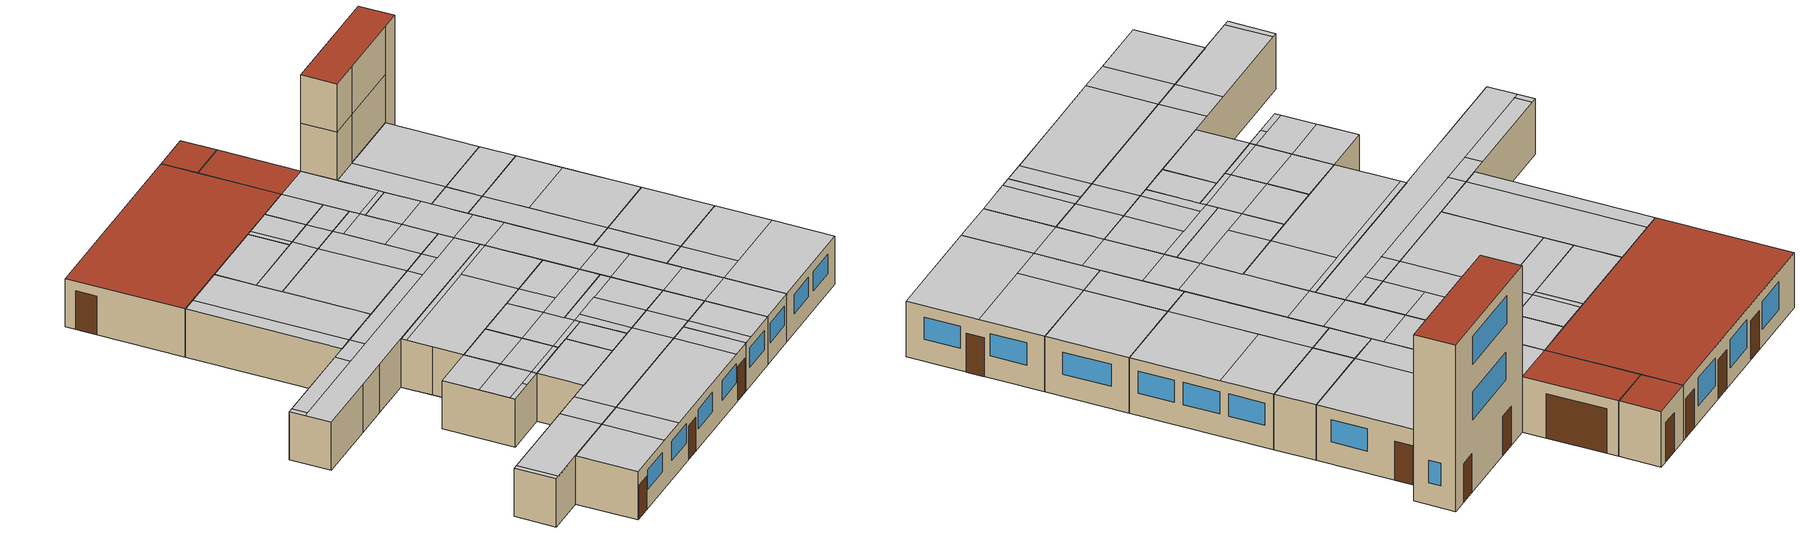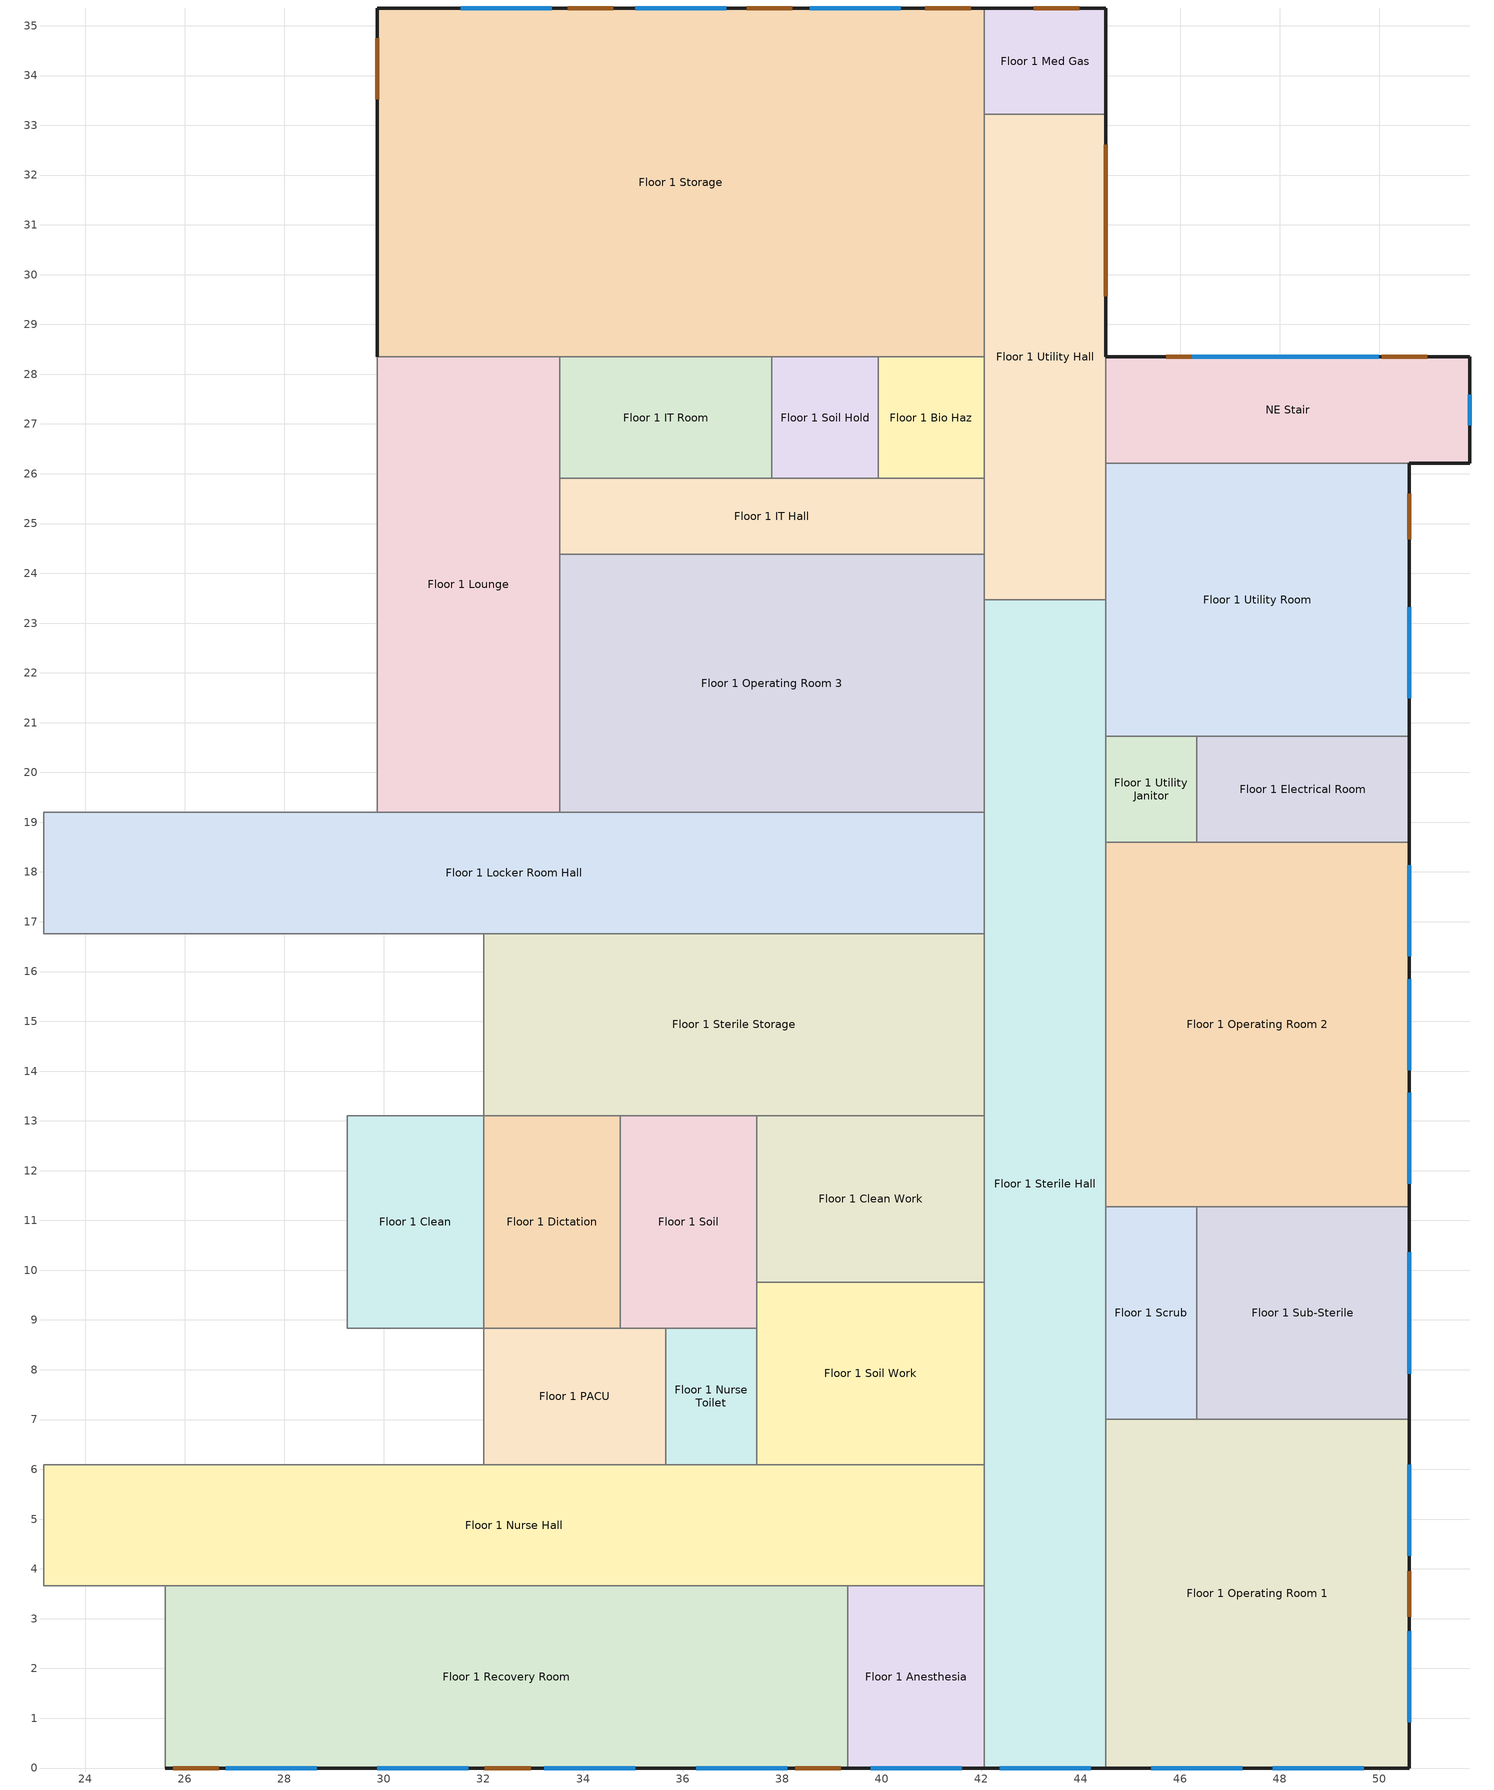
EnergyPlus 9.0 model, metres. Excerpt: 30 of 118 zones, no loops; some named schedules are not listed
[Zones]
Floor 1 Anesthesia
 floor ground (Floor1AnesthesiaSlab_Ffactor): 42.06,3.66 42.06,0 39.32,0 39.32,3.66 z0
 wall outside (nonres_ext_wall): 39.32,0 42.06,0 z0:3.05
 wall to Floor 1 Sterile Hall (int_wall): 42.06,0 42.06,3.66 z0:3.05
 wall to Floor 1 Nurse Hall (int_wall): 42.06,3.66 39.32,3.66 z0:3.05
 wall to Floor 1 Recovery Room (int_wall): 39.32,3.66 39.32,0 z0:3.05
 window (NonresWindow_U_0.51_SHGC_0.23): 39.78,0 41.61,0 z1.22:2.44
 ceiling to Floor 2 Exam Hall 3 (int_slab_ceiling): 39.32,0 39.93,0 39.93,3.66 39.32,3.66 z3.05
 ceiling to Floor 2 Exam 4 (int_slab_ceiling): 42.06,3.66 39.93,3.66 39.93,0 42.06,0 z3.05
Floor 1 Bio Haz
 floor adiabatic (Floor1BioHazSlab_Ffactor): 42.06,28.35 42.06,25.91 39.93,25.91 39.93,28.35 z0
 wall to Floor 1 Soil Hold (int_wall): 39.93,28.35 39.93,25.91 z0:3.05
 wall to Floor 1 Utility Hall (int_wall): 42.06,25.91 42.06,28.35 z0:3.05
 wall to Floor 1 Storage (int_wall): 42.06,28.35 39.93,28.35 z0:3.05
 wall to Floor 1 IT Hall (int_wall): 39.93,25.91 42.06,25.91 z0:3.05
 ceiling to Floor 2 Exam 6 (int_slab_ceiling): 42.06,25.91 42.06,28.35 39.93,28.35 39.93,25.91 z3.05
Floor 1 Clean
 floor adiabatic (Floor1CleanSlab_Ffactor): 32,8.84 29.26,8.84 29.26,13.11 32,13.11 z0
 wall to Floor 1 Nurse Station (int_wall): 29.26,8.84 32,8.84 z0:3.05
 wall to Floor 1 Humid (int_wall): 32,13.11 29.26,13.11 z0:3.05
 wall to Floor 1 Nourishment (int_wall): 29.26,13.11 29.26,8.84 z0:3.05
 wall to Floor 1 Dictation (int_wall): 32,8.84 32,13.11 z0:3.05
 ceiling to Floor 2 Exam Hall 2 (int_slab_ceiling): 29.26,8.84 30.78,8.84 30.78,9.14 29.26,9.14 z3.05
 ceiling to Floor 2 Exam 3 (int_slab_ceiling): 32,8.84 32,9.14 30.78,9.14 30.78,8.84 z3.05
 ceiling to Floor 2 X-Ray (int_slab_ceiling): 29.26,13.11 29.26,10.97 32,10.97 32,13.11 z3.05
 ceiling to Floor 2 Reception Hall (int_slab_ceiling): 32,9.14 32,10.97 29.26,10.97 29.26,9.14 z3.05
Floor 1 Clean Work
 floor adiabatic (Floor1CleanWorkSlab_Ffactor): 37.49,9.75 37.49,13.11 42.06,13.11 42.06,9.75 z0
 wall to Floor 1 Sterile Storage (int_wall): 42.06,13.11 37.49,13.11 z0:3.05
 wall to Floor 1 Soil (int_wall): 37.49,13.11 37.49,9.75 z0:3.05
 wall to Floor 1 Sterile Hall (int_wall): 42.06,9.75 42.06,13.11 z0:3.05
 wall to Floor 1 Soil Work (int_wall): 37.49,9.75 42.06,9.75 z0:3.05
 ceiling to Floor 2 Scheduling 1 (int_slab_ceiling): 42.06,13.11 39.01,13.11 39.01,10.97 42.06,10.97 z3.05
 ceiling to Floor 2 X-Ray (int_slab_ceiling): 37.49,13.11 37.49,10.97 39.01,10.97 39.01,13.11 z3.05
 ceiling to Floor 2 Reception Hall (int_slab_ceiling): 42.06,10.97 37.49,10.97 37.49,9.75 42.06,9.75 z3.05
Floor 1 Dictation
 floor adiabatic (Floor1DictationSlab_Ffactor): 34.75,13.11 34.75,8.84 32,8.84 32,13.11 z0
 wall to Floor 1 Sterile Storage (int_wall): 34.75,13.11 32,13.11 z0:3.05
 wall to Floor 1 Soil (int_wall): 34.75,8.84 34.75,13.11 z0:3.05
 wall to Floor 1 PACU (int_wall): 32,8.84 34.75,8.84 z0:3.05
 ceiling to Floor 2 Exam 3 (int_slab_ceiling): 34.75,8.84 34.75,9.14 32,9.14 32,8.84 z3.05
 ceiling to Floor 2 X-Ray (int_slab_ceiling): 32,13.11 32,10.97 34.75,10.97 34.75,13.11 z3.05
 ceiling to Floor 2 Reception Hall (int_slab_ceiling): 34.75,9.14 34.75,10.97 32,10.97 32,9.14 z3.05
Floor 1 Electrical Room
 floor ground (Floor1ElectricalRoomSlab_Ffactor): 50.6,20.73 50.6,18.59 46.33,18.59 46.33,20.73 z0
 wall outside (nonres_ext_wall): 50.6,18.59 50.6,20.73 z0:3.05
 wall to Floor 1 Utility Janitor (int_wall): 46.33,20.73 46.33,18.59 z0:3.05
 wall to Floor 1 Operating Room 2 (int_wall): 46.33,18.59 50.6,18.59 z0:3.05
 wall to Floor 1 Utility Room (int_wall): 50.6,20.73 46.33,20.73 z0:3.05
 ceiling to Floor 2 Exam 5 (int_slab_ceiling): 50.6,18.59 50.6,20.73 46.33,20.73 46.33,18.59 z3.05
Floor 1 IT Hall
 floor adiabatic (Floor1ITHallSlab_Ffactor): 33.53,24.38 33.53,25.91 42.06,25.91 42.06,24.38 z0
 wall to Floor 1 Operating Room 3 (int_wall): 33.53,24.38 42.06,24.38 z0:3.05
 wall to Floor 1 Utility Hall (int_wall): 42.06,24.38 42.06,25.91 z0:3.05
 wall to Floor 1 Lounge (int_wall): 33.53,25.91 33.53,24.38 z0:3.05
 wall to Floor 1 Soil Hold (int_wall): 39.93,25.91 37.8,25.91 z0:3.05
 wall to Floor 1 IT Room (int_wall): 37.8,25.91 33.53,25.91 z0:3.05
 ceiling to Floor 2 Exam 6 (int_slab_ceiling): 42.06,25.91 39.93,25.91 39.93,24.38 42.06,24.38 z3.05
 ceiling to Floor 2 Exam Hall 4 (int_slab_ceiling): 39.93,25.91 38.1,25.91 38.1,24.38 39.93,24.38 z3.05
 ceiling to Floor 2 Exam 7 (int_slab_ceiling): 33.53,24.38 38.1,24.38 38.1,25.91 33.53,25.91 z3.05
Floor 1 IT Room
 floor adiabatic (Floor1ITRoomSlab_Ffactor): 37.8,25.91 33.53,25.91 33.53,28.35 37.8,28.35 z0
 wall to Floor 1 Lounge (int_wall): 33.53,28.35 33.53,25.91 z0:3.05
 wall to Floor 1 Soil Hold (int_wall): 37.8,25.91 37.8,28.35 z0:3.05
 wall to Floor 1 Storage (int_wall): 37.8,28.35 33.53,28.35 z0:3.05
 ceiling to Floor 2 Exam 7 (int_slab_ceiling): 33.53,25.91 37.8,25.91 37.8,28.35 33.53,28.35 z3.05
Floor 1 Locker Room Hall
 floor adiabatic (Floor1LockerRoomHallSlab_Ffactor): 23.16,16.76 23.16,19.2 42.06,19.2 42.06,16.76 z0
 wall to Floor 1 Sterile Hall (int_wall): 42.06,16.76 42.06,19.2 z0:3.05
 wall to Floor 1 Pre-Op Hall (int_wall): 23.16,19.2 23.16,16.76 z0:3.05
 wall to Floor 1 Operating Room 3 (int_wall): 42.06,19.2 33.53,19.2 z0:3.05
 wall to Floor 1 Pre-Op Room 2 (int_wall): 23.16,16.76 27.13,16.76 z0:3.05
 wall to Floor 1 Nourishment (int_wall): 27.13,16.76 29.26,16.76 z0:3.05
 wall to Floor 1 Nurse Janitor (int_wall): 29.26,16.76 32,16.76 z0:3.05
 wall to Floor 1 Sterile Storage (int_wall): 32,16.76 42.06,16.76 z0:3.05
 wall to Floor 1 Locker Room (int_wall): 29.87,19.2 23.16,19.2 z0:3.05
 wall to Floor 1 Lounge (int_wall): 33.53,19.2 29.87,19.2 z0:3.05
 ceiling to Floor 2 Nurse Station 1 (int_slab_ceiling): 42.06,19.2 39.93,19.2 39.93,18.29 42.06,18.29 z3.05
 ceiling to Floor 2 Work Hall (int_slab_ceiling): 42.06,18.29 23.16,18.29 23.16,16.76 42.06,16.76 z3.05
 ceiling to Floor 2 Exam Hall 4 (int_slab_ceiling): 39.93,19.2 38.1,19.2 38.1,18.29 39.93,18.29 z3.05
 ceiling to Floor 2 Exam 7 (int_slab_ceiling): 30.78,19.2 30.78,18.29 38.1,18.29 38.1,19.2 z3.05
 ceiling to Floor 2 Exam Hall 5 (int_slab_ceiling): 28.96,19.2 28.96,18.29 30.78,18.29 30.78,19.2 z3.05
 ceiling to Floor 2 Nurse Station 2 (int_slab_ceiling): 28.96,19.2 23.47,19.2 23.47,18.29 28.96,18.29 z3.05
 ceiling to Floor 2 Exam Hall 6 (int_slab_ceiling): 23.16,18.29 23.47,18.29 23.47,19.2 23.16,19.2 z3.05
Floor 1 Lounge
 floor adiabatic (Floor1LoungeSlab_Ffactor): 29.87,19.2 29.87,28.35 33.53,28.35 33.53,19.2 z0
 wall to Floor 1 Locker Room (int_wall): 29.87,28.35 29.87,19.2 z0:3.05
 wall to Floor 1 Storage (int_wall): 33.53,28.35 29.87,28.35 z0:3.05
 wall to Floor 1 Operating Room 3 (int_wall): 33.53,19.2 33.53,24.38 z0:3.05
 ceiling to Floor 2 Exam 7 (int_slab_ceiling): 33.53,28.35 30.78,28.35 30.78,19.2 33.53,19.2 z3.05
 ceiling to Floor 2 Exam Hall 5 (int_slab_ceiling): 29.87,19.2 30.78,19.2 30.78,28.35 29.87,28.35 z3.05
Floor 1 Med Gas
 floor ground (Floor1MedGasSlab_Ffactor): 42.06,33.22 42.06,35.36 44.5,35.36 44.5,33.22 z0
 wall outside (nonres_ext_wall): 44.5,33.22 44.5,35.36 42.06,35.36 z0:3.05
 wall to Floor 1 Utility Hall (int_wall): 42.06,33.22 44.5,33.22 z0:3.05
 wall to Floor 1 Storage (int_wall): 42.06,35.36 42.06,33.22 z0:3.05
 door (Swinging Door_con): 43.97,35.36 43.06,35.36 z0:2.13
 roof outside (nonres_roof): 42.06,35.36 42.06,33.22 44.5,33.22 44.5,35.36 z3.05
Floor 1 Nurse Hall
 floor adiabatic (Floor1NurseHallSlab_Ffactor): 23.16,6.1 42.06,6.1 42.06,3.66 23.16,3.66 z0
 wall to Floor 1 Step Down (int_wall): 23.16,3.66 25.6,3.66 z0:3.05
 wall to Floor 1 Soil Work (int_wall): 42.06,6.1 37.49,6.1 z0:3.05
 wall to Floor 1 Pre-Op Hall (int_wall): 23.16,6.1 23.16,3.66 z0:3.05
 wall to Floor 1 Sterile Hall (int_wall): 42.06,3.66 42.06,6.1 z0:3.05
 wall to Floor 1 Nurse Toilet (int_wall): 37.49,6.1 35.66,6.1 z0:3.05
 wall to Floor 1 PACU (int_wall): 35.66,6.1 32,6.1 z0:3.05
 wall to Floor 1 Nurse Station (int_wall): 32,6.1 23.16,6.1 z0:3.05
 wall to Floor 1 Recovery Room (int_wall): 25.6,3.66 39.32,3.66 z0:3.05
 ceiling to Floor 2 Exam Hall 1 (int_slab_ceiling): 23.16,3.66 23.47,3.66 23.47,6.1 23.16,6.1 z3.05
 ceiling to Floor 2 Exam 2 (int_slab_ceiling): 28.96,3.66 28.96,6.1 23.47,6.1 23.47,3.66 z3.05
 ceiling to Floor 2 Exam 3 (int_slab_ceiling): 30.78,3.66 38.1,3.66 38.1,6.1 30.78,6.1 z3.05
 ceiling to Floor 2 Exam Hall 2 (int_slab_ceiling): 28.96,3.66 30.78,3.66 30.78,6.1 28.96,6.1 z3.05
 ceiling to Floor 2 Exam Hall 3 (int_slab_ceiling): 39.93,3.66 39.93,6.1 38.1,6.1 38.1,3.66 z3.05
 ceiling to Floor 2 Storage 1 (int_slab_ceiling): 42.06,6.1 39.93,6.1 39.93,3.66 42.06,3.66 z3.05
Floor 1 Nurse Toilet
 floor adiabatic (Floor1NurseToiletSlab_Ffactor): 35.66,6.1 35.66,8.84 37.49,8.84 37.49,6.1 z0
 wall to Floor 1 PACU (int_wall): 35.66,8.84 35.66,6.1 z0:3.05
 wall to Floor 1 Soil (int_wall): 37.49,8.84 35.66,8.84 z0:3.05
 wall to Floor 1 Soil Work (int_wall): 37.49,6.1 37.49,8.84 z0:3.05
 ceiling to Floor 2 Exam 3 (int_slab_ceiling): 35.66,8.84 35.66,6.1 37.49,6.1 37.49,8.84 z3.05
Floor 1 Operating Room 1
 floor ground (Floor1OperatingRoom1Slab_Ffactor): 50.6,7.01 50.6,0 44.5,0 44.5,7.01 z0
 wall outside (nonres_ext_wall): 44.5,0 50.6,0 50.6,7.01 z0:3.05
 wall to Floor 1 Sterile Hall (int_wall): 44.5,7.01 44.5,0 z0:3.05
 wall to Floor 1 Sub-Sterile (int_wall): 50.6,7.01 46.33,7.01 z0:3.05
 wall to Floor 1 Scrub (int_wall): 46.33,7.01 44.5,7.01 z0:3.05
 window (NonresWindow_U_0.51_SHGC_0.23): 45.42,0 47.24,0 / 47.85,0 49.68,0 / 50.6,0.91 50.6,2.74 / 50.6,4.27 50.6,6.1 z1.22:2.44
 door (Swinging Door_con): 50.6,3.03 50.6,3.95 z0:2.13
 ceiling to Floor 2 Conference (int_slab_ceiling): 50.6,0 50.6,3.66 44.5,3.66 44.5,0 z3.05
 ceiling to Floor 2 Office (int_slab_ceiling): 50.6,7.01 46.33,7.01 46.33,3.66 50.6,3.66 z3.05
 ceiling to Floor 2 Office Hall (int_slab_ceiling): 44.5,3.66 46.33,3.66 46.33,7.01 44.5,7.01 z3.05
Floor 1 Operating Room 2
 floor ground (Floor1OperatingRoom2Slab_Ffactor): 50.6,18.59 50.6,11.28 44.5,11.28 44.5,18.59 z0
 wall outside (nonres_ext_wall): 50.6,11.28 50.6,18.59 z0:3.05
 wall to Floor 1 Utility Janitor (int_wall): 46.33,18.59 44.5,18.59 z0:3.05
 wall to Floor 1 Scrub (int_wall): 44.5,11.28 46.33,11.28 z0:3.05
 wall to Floor 1 Sterile Hall (int_wall): 44.5,18.59 44.5,11.28 z0:3.05
 wall to Floor 1 Sub-Sterile (int_wall): 46.33,11.28 50.6,11.28 z0:3.05
 window (NonresWindow_U_0.51_SHGC_0.23): 50.6,11.73 50.6,13.56 / 50.6,16.31 50.6,18.14 / 50.6,14.02 50.6,15.85 z1.22:2.44
 ceiling to Floor 2 Office Hall (int_slab_ceiling): 44.5,18.59 44.5,11.28 46.33,11.28 46.33,18.59 z3.05
 ceiling to Floor 2 Office (int_slab_ceiling): 46.33,15.85 46.33,11.28 50.6,11.28 50.6,15.85 z3.05
 ceiling to Floor 2 Utility (int_slab_ceiling): 46.33,18.59 46.33,15.85 50.6,15.85 50.6,18.59 z3.05
Floor 1 Operating Room 3
 floor adiabatic (Floor1OperatingRoom3Slab_Ffactor): 42.06,24.38 42.06,19.2 33.53,19.2 33.53,24.38 z0
 wall to Floor 1 Utility Hall (int_wall): 42.06,23.47 42.06,24.38 z0:3.05
 wall to Floor 1 Sterile Hall (int_wall): 42.06,19.2 42.06,23.47 z0:3.05
 ceiling to Floor 2 Exam 6 (int_slab_ceiling): 39.93,24.38 39.93,23.77 42.06,23.77 42.06,24.38 z3.05
 ceiling to Floor 2 Exam Hall 4 (int_slab_ceiling): 39.93,24.38 38.1,24.38 38.1,19.2 39.93,19.2 z3.05
 ceiling to Floor 2 Storage 2 (int_slab_ceiling): 39.93,23.77 39.93,21.34 42.06,21.34 42.06,23.77 z3.05
 ceiling to Floor 2 Nurse Station 1 (int_slab_ceiling): 42.06,19.2 42.06,21.34 39.93,21.34 39.93,19.2 z3.05
 ceiling to Floor 2 Exam 7 (int_slab_ceiling): 33.53,19.2 38.1,19.2 38.1,24.38 33.53,24.38 z3.05
Floor 1 PACU
 floor adiabatic (Floor1PACUSlab_Ffactor): 32,6.1 32,8.84 35.66,8.84 35.66,6.1 z0
 wall to Floor 1 Soil (int_wall): 35.66,8.84 34.75,8.84 z0:3.05
 wall to Floor 1 Nurse Station (int_wall): 32,8.84 32,6.1 z0:3.05
 ceiling to Floor 2 Exam 3 (int_slab_ceiling): 32,8.84 32,6.1 35.66,6.1 35.66,8.84 z3.05
Floor 1 Recovery Room
 floor ground (Floor1RecoveryRoomSlab_Ffactor): 39.32,0 25.6,0 25.6,3.66 39.32,3.66 z0
 wall outside (nonres_ext_wall): 25.6,0 39.32,0 z0:3.05
 wall to Floor 1 Step Down (int_wall): 25.6,3.66 25.6,0 z0:3.05
 window (NonresWindow_U_0.51_SHGC_0.23): 29.87,0 31.7,0 / 33.22,0 35.05,0 / 36.27,0 38.1,0 / 26.82,0 28.65,0 z1.22:2.44
 door (Swinging Door_con): 32.03,0 32.95,0 / 25.77,0 26.68,0 / 38.27,0 39.18,0 z0:2.13
 ceiling to Floor 2 Exam 2 (int_slab_ceiling): 25.6,0 28.96,0 28.96,3.66 25.6,3.66 z3.05
 ceiling to Floor 2 Exam 3 (int_slab_ceiling): 30.78,0 38.1,0 38.1,3.66 30.78,3.66 z3.05
 ceiling to Floor 2 Exam Hall 2 (int_slab_ceiling): 28.96,0 30.78,0 30.78,3.66 28.96,3.66 z3.05
 ceiling to Floor 2 Exam Hall 3 (int_slab_ceiling): 39.32,3.66 38.1,3.66 38.1,0 39.32,0 z3.05
Floor 1 Scrub
 floor adiabatic (Floor1ScrubSlab_Ffactor): 46.33,7.01 44.5,7.01 44.5,11.28 46.33,11.28 z0
 wall to Floor 1 Sub-Sterile (int_wall): 46.33,7.01 46.33,11.28 z0:3.05
 wall to Floor 1 Sterile Hall (int_wall): 44.5,11.28 44.5,7.01 z0:3.05
 ceiling to Floor 2 Office Hall (int_slab_ceiling): 44.5,7.01 46.33,7.01 46.33,11.28 44.5,11.28 z3.05
Floor 1 Soil
 floor adiabatic (Floor1SoilSlab_Ffactor): 37.49,8.84 34.75,8.84 34.75,13.11 37.49,13.11 z0
 wall to Floor 1 Soil Work (int_wall): 37.49,8.84 37.49,9.75 z0:3.05
 wall to Floor 1 Sterile Storage (int_wall): 37.49,13.11 34.75,13.11 z0:3.05
 ceiling to Floor 2 Exam 3 (int_slab_ceiling): 37.49,8.84 37.49,9.14 34.75,9.14 34.75,8.84 z3.05
 ceiling to Floor 2 X-Ray (int_slab_ceiling): 34.75,13.11 34.75,10.97 37.49,10.97 37.49,13.11 z3.05
 ceiling to Floor 2 Reception Hall (int_slab_ceiling): 37.49,9.14 37.49,10.97 34.75,10.97 34.75,9.14 z3.05
Floor 1 Soil Hold
 floor adiabatic (Floor1SoilHoldSlab_Ffactor): 39.93,28.35 39.93,25.91 37.8,25.91 37.8,28.35 z0
 wall to Floor 1 Storage (int_wall): 39.93,28.35 37.8,28.35 z0:3.05
 ceiling to Floor 2 Exam Hall 4 (int_slab_ceiling): 39.93,28.35 38.1,28.35 38.1,25.91 39.93,25.91 z3.05
 ceiling to Floor 2 Exam 7 (int_slab_ceiling): 37.8,25.91 38.1,25.91 38.1,28.35 37.8,28.35 z3.05
Floor 1 Soil Work
 floor adiabatic (Floor1SoilWorkSlab_Ffactor): 42.06,9.75 42.06,6.1 37.49,6.1 37.49,9.75 z0
 wall to Floor 1 Sterile Hall (int_wall): 42.06,6.1 42.06,9.75 z0:3.05
 ceiling to Floor 2 Exam 3 (int_slab_ceiling): 37.49,6.1 38.1,6.1 38.1,9.14 37.49,9.14 z3.05
 ceiling to Floor 2 Exam Hall 3 (int_slab_ceiling): 38.1,6.1 39.93,6.1 39.93,9.14 38.1,9.14 z3.05
 ceiling to Floor 2 Reception Hall (int_slab_ceiling): 42.06,9.14 42.06,9.75 37.49,9.75 37.49,9.14 z3.05
 ceiling to Floor 2 Dictation (int_slab_ceiling): 42.06,6.1 42.06,9.14 39.93,9.14 39.93,6.1 z3.05
Floor 1 Sterile Hall
 floor ground (Floor1SterileHallSlab_Ffactor): 42.06,23.47 44.5,23.47 44.5,0 42.06,0 z0
 wall outside (nonres_ext_wall): 42.06,0 44.5,0 z0:3.05
 wall to Floor 1 Utility Hall (int_wall): 44.5,23.47 42.06,23.47 z0:3.05
 wall to Floor 1 Sterile Storage (int_wall): 42.06,16.76 42.06,13.11 z0:3.05
 wall to Floor 1 Utility Janitor (int_wall): 44.5,18.59 44.5,20.73 z0:3.05
 wall to Floor 1 Utility Room (int_wall): 44.5,20.73 44.5,23.47 z0:3.05
 window (NonresWindow_U_0.51_SHGC_0.23): 42.37,0 44.2,0 z1.22:2.44
 ceiling to Floor 2 Conference (int_slab_ceiling): 44.5,0 44.5,3.66 42.06,3.66 42.06,0 z3.05
 ceiling to Floor 2 Storage 2 (int_slab_ceiling): 42.06,23.47 42.06,21.34 44.5,21.34 44.5,23.47 z3.05
 ceiling to Floor 2 Lounge (int_slab_ceiling): 42.06,6.1 44.5,6.1 44.5,9.14 42.06,9.14 z3.05
 ceiling to Floor 2 Conference Toilet (int_slab_ceiling): 44.5,3.66 44.5,6.1 42.06,6.1 42.06,3.66 z3.05
 ceiling to Floor 2 Scheduling 1 (int_slab_ceiling): 42.06,10.97 44.5,10.97 44.5,16.46 42.06,16.46 z3.05
 ceiling to Floor 2 Work Hall (int_slab_ceiling): 42.06,16.46 44.5,16.46 44.5,18.29 42.06,18.29 z3.05
 ceiling to Floor 2 Reception Hall (int_slab_ceiling): 44.5,9.14 44.5,10.97 42.06,10.97 42.06,9.14 z3.05
 ceiling to Floor 2 Nurse Station 1 (int_slab_ceiling): 44.5,21.34 42.06,21.34 42.06,18.29 44.5,18.29 z3.05
Floor 1 Sterile Storage
 floor adiabatic (Floor1NurseStorageSlab_Ffactor): 42.06,16.76 42.06,13.11 32,13.11 32,16.76 z0
 wall to Floor 1 Nurse Janitor (int_wall): 32,16.76 32,14.94 z0:3.05
 wall to Floor 1 Humid (int_wall): 32,14.94 32,13.11 z0:3.05
 ceiling to Floor 2 Scheduling 1 (int_slab_ceiling): 42.06,13.11 42.06,16.46 39.01,16.46 39.01,13.11 z3.05
 ceiling to Floor 2 Work Hall (int_slab_ceiling): 32,16.76 32,16.46 42.06,16.46 42.06,16.76 z3.05
 ceiling to Floor 2 X-Ray (int_slab_ceiling): 39.01,13.11 39.01,16.46 32,16.46 32,13.11 z3.05
Floor 1 Storage
 floor ground (Floor1StorageSlab_Ffactor): 29.87,35.36 42.06,35.36 42.06,28.35 29.87,28.35 z0
 wall outside (nonres_ext_wall): 42.06,35.36 29.87,35.36 29.87,28.35 z0:3.05
 wall to Floor 1 Utility Hall (int_wall): 42.06,28.35 42.06,33.22 z0:3.05
 window (NonresWindow_U_0.51_SHGC_0.23): 40.39,35.36 38.56,35.36 / 36.88,35.36 35.05,35.36 / 33.38,35.36 31.55,35.36 z0.91:2.44
 door (Swinging Door_con): 29.87,34.75 29.87,33.53 z0:2.44; 41.78,35.36 40.87,35.36 / 38.2,35.36 37.29,35.36 / 34.61,35.36 33.69,35.36 z0:2.13
 roof outside (nonres_roof): 42.06,35.36 29.87,35.36 29.87,28.35 42.06,28.35 z3.05
Floor 1 Sub-Sterile
 floor ground (Floor1Sub-SterileSlab_Ffactor): 46.33,7.01 46.33,11.28 50.6,11.28 50.6,7.01 z0
 wall outside (nonres_ext_wall): 50.6,7.01 50.6,11.28 z0:3.05
 window (NonresWindow_U_0.51_SHGC_0.23): 50.6,7.92 50.6,10.36 z1.22:2.44
 ceiling to Floor 2 Office (int_slab_ceiling): 46.33,11.28 46.33,7.01 50.6,7.01 50.6,11.28 z3.05
Floor 1 Utility Hall
 floor ground (Floor1UtilityHallSlab_Ffactor): 44.5,23.47 42.06,23.47 42.06,33.22 44.5,33.22 z0
 wall outside (nonres_ext_wall): 44.5,28.35 44.5,33.22 z0:3.05
 wall to Floor 1 Utility Room (int_wall): 44.5,23.47 44.5,26.21 z0:3.05
 wall to NE Stair (int_wall): 44.5,26.21 44.5,28.35 z0:3.05
 door (Overhead Door_con): 44.5,29.57 44.5,32.61 z0:2.44
 ceiling to Floor 2 Storage 2 (int_slab_ceiling): 44.5,23.47 44.5,23.77 42.06,23.77 42.06,23.47 z3.05
 ceiling to Floor 2 Exam 6 (int_slab_ceiling): 44.5,28.35 42.06,28.35 42.06,23.77 44.5,23.77 z3.05
 roof outside (nonres_roof): 42.06,33.22 42.06,28.35 44.5,28.35 44.5,33.22 z3.05
Floor 1 Utility Janitor
 floor adiabatic (Floor1UtilityJanitorSlab_Ffactor): 46.33,18.59 44.5,18.59 44.5,20.73 46.33,20.73 z0
 wall to Floor 1 Utility Room (int_wall): 46.33,20.73 44.5,20.73 z0:3.05
 ceiling to Floor 2 Office Hall (int_slab_ceiling): 44.5,18.59 46.33,18.59 46.33,20.73 44.5,20.73 z3.05
Floor 1 Utility Room
 floor ground (Floor1UtilityRoomSlab_Ffactor): 44.5,20.73 44.5,26.21 50.6,26.21 50.6,20.73 z0
 wall outside (nonres_ext_wall): 50.6,20.73 50.6,26.21 z0:3.05
 wall to NE Stair (int_wall): 50.6,26.21 44.5,26.21 z0:3.05
 window (NonresWindow_U_0.51_SHGC_0.23): 50.6,21.49 50.6,23.32 z1.22:2.44
 door (Swinging Door_con): 50.6,24.69 50.6,25.6 z0:2.13
 ceiling to Floor 2 Office Hall (int_slab_ceiling): 46.33,26.21 44.5,26.21 44.5,20.73 46.33,20.73 z3.05
 ceiling to Floor 2 Exam 5 (int_slab_ceiling): 46.33,26.21 46.33,20.73 50.6,20.73 50.6,26.21 z3.05
NE Stair
 floor ground (NEStairSlab_Ffactor): 51.82,28.35 51.82,26.21 44.5,26.21 44.5,28.35 z0
 wall outside (nonres_ext_wall): 50.6,26.21 51.82,26.21 51.82,28.35 44.5,28.35 z0:9.14
 wall to Floor 2 Office Hall (int_wall): 44.5,26.21 46.33,26.21 z3.05:6.1
 wall to Floor 2 Exam 5 (int_wall): 46.33,26.21 50.6,26.21 z3.05:6.1
 wall to Floor 3 Mechanical Hall (int_wall): 44.5,26.21 46.33,26.21 z6.1:9.14
 wall to Floor 2 Exam 6 (int_wall): 44.5,28.35 44.5,26.21 z3.05:6.1
 wall to Floor 3 Mechanical (int_wall): 46.33,26.21 50.6,26.21 z6.1:9.14
 wall to Floor 3 Lounge (int_wall): 44.5,28.35 44.5,26.21 z6.1:9.14
 window (NonresWindow_U_0.51_SHGC_0.23): 51.82,26.97 51.82,27.58 z1.22:2.44; 49.99,28.35 46.24,28.35 z7.01:8.53; 49.99,28.35 46.33,28.35 z3.96:5.49
 door (Swinging Door_con): 46.63,28.35 45.72,28.35 / 50.96,28.35 50.05,28.35 z0:2.13
 roof outside (nonres_roof): 51.82,26.21 51.82,28.35 44.5,28.35 44.5,26.21 z9.14
[Building]
OutPatientHealthCare: North Axis {deg}=0; Terrain=City; Loads Convergence Tolerance Value=0.04; Temperature Convergence Tolerance Value {deltaC}=0.2; Solar Distribution=FullInteriorAndExterior; Maximum Number of Warmup Days=25; Minimum Number of Warmup Days=6
[Site:Location]
Site:Location=Honolulu Intl Arpt_HI_USA Design_Conditions; Latitude {N+ S-}=21.32; Longitude {W- E+}=-157.93; Time Zone Relative to GMT {GMT+/-}=-10; Elevation {m}=2
[SizingPeriod:DesignDay] Day of Month=21; Dry-Bulb Temperature Range Modifier Type=DefaultMultipliers; Humidity Condition Type=Wetbulb; Barometric Pressure {Pa}=101301; Rain {Yes/No}=No; Snow on ground {Yes/No}=No; Daylight Savings Time Indicator=No
Name | Month | Day Type | Maximum Dry-Bulb Temperature {C} | Daily Dry-Bulb Temperature Range {C} | Wetbulb at Maximum Dry-Bulb {C} | Wind Speed {m/s} design conditions vs. traditional 6.71 m/s (15 mph) | Wind Direction {Degrees; N=0, S=180} | Solar Model Indicator | Clearness {0.0 to 1.1} | Wind Speed {m/s} design conditions vs. traditional 3.35 m/s (7mph) | ASHRAE Clear Sky Optical Depth for Beam Irradiance (taub) | ASHRAE Clear Sky Optical Depth for Diffuse Irradiance (taud)
Honolulu Intl Arpt Ann Htg 99.6% Condns DB | 2 | WinterDesignDay | 16.2 | 0 | 16.2 | 1.9 | 320 | ASHRAEClearSky | 0
Honolulu Intl Arpt Ann Clg .4% Condns DB=>MWB | 8 | SummerDesignDay | 32.2 | 7.1 | 23.3 |  | 60 | ASHRAETau |  | 6.7 | 0.382 | 2.521
[Site:WaterMainsTemperature]
Calculation Method=Correlation; Annual average outdoor air temperature {C}=24.9167; Maximum difference in monthly average outdoor air temperatures {C}=4.6
[Site:GroundTemperature:FCfactorMethod]
January Ground Temperature {C}=26.2; February Ground Temperature {C}=24.8; March Ground Temperature {C}=23.7; April Ground Temperature {C}=22.5; May Ground Temperature {C}=22.8; June Ground Temperature {C}=23.2; July Ground Temperature {C}=23.8; August Ground Temperature {C}=25.2; September Ground Temperature {C}=25.9; October Ground Temperature {C}=26.9; November Ground Temperature {C}=27.1; December Ground Temperature {C}=26.9
[Material:NoMass]
Opaque Door panel_con: MediumRough, 0.475964, 0.9, 0.7, 0.7
Overhead Door_con Panel: MediumRough, 0.567742, 0.9, 0.7, 0.7
CP02 CARPET PAD: VeryRough, 0.21648, 0.9, 0.7, 0.8
Nonres_Roof_Insulation: MediumSmooth, 3.4722, 0.9, 0.7, 0.7
Nonres_Exterior_Wall_Insulation: MediumSmooth, 1.03652, 0.9, 0.7, 0.7
[Construction]
Swinging Door_con: Opaque Door panel_con
Overhead Door_con: Overhead Door_con Panel
InteriorFurnishings: Std Wood 6inch
int_wall: G01 13mm gypsum board, G01 13mm gypsum board
int_slab_ceiling: CP02 CARPET PAD, 100mm Normalweight concrete floor
nonres_roof: F13 Built-up roofing, Nonres_Roof_Insulation, F08 Metal surface
nonres_ext_wall: F07 25mm stucco, G01 16mm gypsum board, Nonres_Exterior_Wall_Insulation, G01 16mm gypsum board
NonresWindow_U_0.51_SHGC_0.23: Glazing Layer
[Material]
Name | Roughness | Thickness {m} | Conductivity {W/m-K} | Density {kg/m3} | Specific Heat {J/kg-K} | Thermal Absorptance | Solar Absorptance | Visible Absorptance | Absorptance:Thermal | Absorptance:Solar | Absorptance:Visible
Std Wood 6inch | MediumSmooth | 0.15 | 0.12 | 540 | 1210 | 0.9 | 0.7 | 0.7
F07 25mm stucco | Smooth | 0.0254 | 0.72 | 1856 | 840 | 0.9 | 0.7 | 0.7
F08 Metal surface | Smooth | 0.0008 | 45.28 | 7824 | 500
F13 Built-up roofing | Rough | 0.0095 | 0.16 | 1120 | 1460 |  |  |  | 0.75 | 0.45
G01 13mm gypsum board | Smooth | 0.0127 | 0.16 | 800 | 1090 |  |  |  | 0.9 | 0.7 | 0.5
G01 16mm gypsum board | MediumSmooth | 0.0159 | 0.16 | 800 | 1090
100mm Normalweight concrete floor | MediumRough | 0.1016 | 2.31 | 2322 | 832
[WindowMaterial:SimpleGlazingSystem]
Glazing Layer: U-Factor {W/m2-K}=2.89591; Solar Heat Gain Coefficient=0.23; Visible Transmittance=0.253
[Construction:FfactorGroundFloor] F-Factor=1.26363
Name | Area | PerimeterExposed
Floor1AnesthesiaSlab_Ffactor | 10.0335 | 2.7432
Floor1BioHazSlab_Ffactor; Floor1SoilHoldSlab_Ffactor | 5.20257 | 0
Floor1CleanSlab_Ffactor; Floor1DictationSlab_Ffactor; Floor1SoilSlab_Ffactor | 11.7058 | 0
Floor1CleanWorkSlab_Ffactor | 15.329 | 0
Floor1ElectricalRoomSlab_Ffactor | 9.1045 | 2.1336
Floor1ITHallSlab_Ffactor | 13.0064 | 0
Floor1ITRoomSlab_Ffactor | 10.4051 | 0
Floor1LockerRoomHallSlab_Ffactor; Floor1NurseHallSlab_Ffactor | 46.0799 | 0
Floor1LoungeSlab_Ffactor | 33.4451 | 0
Floor1MedGasSlab_Ffactor | 5.20257 | 4.572
Floor1NurseToiletSlab_Ffactor | 5.01676 | 0
Floor1OperatingRoom1Slab_Ffactor | 42.7354 | 13.1064
Floor1OperatingRoom2Slab_Ffactor | 44.5935 | 7.3152
Floor1OperatingRoom3Slab_Ffactor | 44.2218 | 0
Floor1PACUSlab_Ffactor | 10.0335 | 0
Floor1RecoveryRoomSlab_Ffactor | 50.1676 | 13.716
Floor1ScrubSlab_Ffactor | 7.80386 | 0
Floor1SoilWorkSlab_Ffactor | 16.7225 | 0
Floor1SterileHallSlab_Ffactor | 57.2283 | 2.4384
Floor1NurseStorageSlab_Ffactor | 36.7896 | 0
Floor1StorageSlab_Ffactor | 85.4708 | 19.2024
Floor1Sub-SterileSlab_Ffactor | 18.209 | 4.2672
Floor1UtilityHallSlab_Ffactor | 23.7832 | 4.8768
Floor1UtilityJanitorSlab_Ffactor | 3.90193 | 0
Floor1UtilityRoomSlab_Ffactor | 33.4451 | 5.4864
NEStairSlab_Ffactor | 15.6077 | 10.668
[Zone] Type=1; Multiplier=1; Ceiling Height {m}=-9999; Floor Area {m2}=autocalculate; Part of Total Floor Area=Yes
Name | Volume {m3}
Floor 1 Anesthesia; Floor 1 PACU | 30.5822
Floor 1 Bio Haz; Floor 1 Med Gas; Floor 1 Soil Hold | 15.8574
Floor 1 Clean; Floor 1 Dictation; Floor 1 Soil | 35.6792
Floor 1 Clean Work | 46.7228
Floor 1 Electrical Room | 27.7505
Floor 1 IT Hall | 39.6436
Floor 1 IT Room | 31.7149
Floor 1 Locker Room Hall; Floor 1 Nurse Hall | 140.4516
Floor 1 Lounge; Floor 1 Utility Room | 101.9406
Floor 1 Nurse Toilet | 15.2911
Floor 1 Operating Room 1 | 130.2575
Floor 1 Operating Room 2 | 135.9209
Floor 1 Operating Room 3 | 134.7882
Floor 1 Recovery Room | 152.911
Floor 1 Scrub | 23.7862
Floor 1 Soil Work | 50.9703
Floor 1 Sterile Hall | 174.4318
Floor 1 Sterile Storage | 112.1347
Floor 1 Storage | 260.515
Floor 1 Sub-Sterile | 55.501
Floor 1 Utility Hall | 72.4911
Floor 1 Utility Janitor | 11.8931
NE Stair | 142.7169
[InternalMass] Construction=InteriorFurnishings
Name | Zone | Surface Area {m2}
Floor 1 Anesthesia_InternalMass_1 | Floor 1 Anesthesia | 20.0671
Floor 1 Bio Haz_InternalMass_1 | Floor 1 Bio Haz | 10.4051
Floor 1 Clean_InternalMass_1 | Floor 1 Clean | 23.4116
Floor 1 Clean Work_InternalMass_1 | Floor 1 Clean Work | 30.658
Floor 1 Dictation_InternalMass_1 | Floor 1 Dictation | 23.4116
Floor 1 Electrical Room_InternalMass_1 | Floor 1 Electrical Room | 18.209
Floor 1 IT Hall_InternalMass_1 | Floor 1 IT Hall | 26.0129
Floor 1 IT Room_InternalMass_1 | Floor 1 IT Room | 20.8103
Floor 1 Locker Room Hall_InternalMass_1 | Floor 1 Locker Room Hall | 92.1598
Floor 1 Lounge_InternalMass_1 | Floor 1 Lounge | 66.8902
Floor 1 Med Gas_InternalMass_1 | Floor 1 Med Gas | 10.4051
Floor 1 Nurse Hall_InternalMass_1 | Floor 1 Nurse Hall | 92.1598
Floor 1 Nurse Toilet_InternalMass_1 | Floor 1 Nurse Toilet | 10.0335
Floor 1 Operating Room 1_InternalMass_1 | Floor 1 Operating Room 1 | 85.4708
Floor 1 Operating Room 2_InternalMass_1 | Floor 1 Operating Room 2 | 89.1869
Floor 1 Operating Room 3_InternalMass_1 | Floor 1 Operating Room 3 | 88.4437
Floor 1 PACU_InternalMass_1 | Floor 1 PACU | 20.0671
Floor 1 Recovery Room_InternalMass_1 | Floor 1 Recovery Room | 100.3353
Floor 1 Scrub_InternalMass_1 | Floor 1 Scrub | 15.6077
Floor 1 Soil_InternalMass_1 | Floor 1 Soil | 23.4116
Floor 1 Soil Hold_InternalMass_1 | Floor 1 Soil Hold | 10.4051
Floor 1 Soil Work_InternalMass_1 | Floor 1 Soil Work | 33.4451
Floor 1 Sterile Hall_InternalMass_1 | Floor 1 Sterile Hall | 114.4565
Floor 1 Sterile Storage_InternalMass_1 | Floor 1 Sterile Storage | 73.5792
Floor 1 Storage_InternalMass_1 | Floor 1 Storage | 170.9416
Floor 1 Sub-Sterile_InternalMass_1 | Floor 1 Sub-Sterile | 36.418
Floor 1 Utility Hall_InternalMass_1 | Floor 1 Utility Hall | 47.5664
Floor 1 Utility Janitor_InternalMass_1 | Floor 1 Utility Janitor | 7.8039
Floor 1 Utility Room_InternalMass_1 | Floor 1 Utility Room | 66.8902
NE Stair_InternalMass_1 | NE Stair | 31.2154
[People] Number of People Calculation Method=People/Area; Fraction Radiant=0.3; Sensible Heat Fraction=AUTOCALCULATE; Activity Level Schedule=ACTIVITY_SCH; Enable ASHRAE 55 Comfort Warnings=No; Mean Radiant Temperature Calculation Type=ZoneAveraged; Work Efficiency Schedule=WORK_EFF_SCH; Clothing Insulation Calculation Method=ClothingInsulationSchedule; Clothing Insulation Schedule=CLOTHING_SCH; Air Velocity Schedule=AIR_VELO_SCH; Thermal Comfort Model 1 Type=FANGER
Name | Zone or ZoneList | Number of People Schedule | People per Zone Floor Area {person/m2}
Floor 1 Anesthesia People | Floor 1 Anesthesia | BLDG_OCC_SCH | 0.215299
Floor 1 Clean People | Floor 1 Clean | BLDG_OCC_SCH | 0.215299
Floor 1 Clean Work People | Floor 1 Clean Work | BLDG_OCC_SCH | 0.215299
Floor 1 Dictation People | Floor 1 Dictation | OFFICE_OCC_w_SB_SCH | 0.0538248
Floor 1 IT Room People | Floor 1 IT Room | OFFICE_OCC_w_SB_SCH | 0.0538248
Floor 1 Lounge People | Floor 1 Lounge | BLDG_OCC_SCH | 0.161474
Floor 1 Operating Room 1 People | Floor 1 Operating Room 1 | BLDG_OCC_SCH | 0.215299
Floor 1 Operating Room 2 People | Floor 1 Operating Room 2 | BLDG_OCC_SCH | 0.215299
Floor 1 Operating Room 3 People | Floor 1 Operating Room 3 | BLDG_OCC_SCH | 0.215299
Floor 1 PACU People | Floor 1 PACU | BLDG_OCC_SCH | 0.215299
Floor 1 Recovery Room People | Floor 1 Recovery Room | BLDG_OCC_SCH | 0.215299
Floor 1 Soil People | Floor 1 Soil | BLDG_OCC_SCH | 0.215299
Floor 1 Soil Hold People | Floor 1 Soil Hold | BLDG_OCC_SCH | 0.215299
Floor 1 Soil Work People | Floor 1 Soil Work | BLDG_OCC_SCH | 0.215299
[Lights] Design Level Calculation Method=Watts/Area; Return Air Fraction=0; Fraction Radiant=0.7; Fraction Visible=0.2; Fraction Replaceable=1; Return Air Fraction Calculated from Plenum Temperature=No
Name | Zone or ZoneList | Schedule | Watts per Zone Floor Area {W/m2}
Floor 1 Anesthesia_Lights | Floor 1 Anesthesia | BLDG_LIGHT_SCH | 15.0695
Floor 1 Bio Haz_Lights | Floor 1 Bio Haz | BLDG_LIGHT_STORAGE_SCH | 4.09029
Floor 1 Clean_Lights | Floor 1 Clean | BLDG_LIGHT_SCH | 15.0695
Floor 1 Clean Work_Lights | Floor 1 Clean Work | BLDG_LIGHT_SCH | 15.0695
Floor 1 Dictation_Lights | Floor 1 Dictation | BLDG_LIGHT_OFFICE_SCH | 7.96529
Floor 1 Electrical Room_Lights | Floor 1 Electrical Room | BLDG_LIGHT_SCH | 15.0695
Floor 1 IT Hall_Lights | Floor 1 IT Hall | BLDG_LIGHT_CORRIDOR_SCH | 5.29584
Floor 1 IT Room_Lights | Floor 1 IT Room | BLDG_LIGHT_OFFICE_SCH | 7.96529
Floor 1 Locker Room Hall_Lights | Floor 1 Locker Room Hall | BLDG_LIGHT_CORRIDOR_SCH | 5.29584
Floor 1 Lounge_Lights | Floor 1 Lounge | BLDG_LIGHT_LOUNGE_SCH | 6.35071
Floor 1 Med Gas_Lights | Floor 1 Med Gas | BLDG_LIGHT_STORAGE_SCH | 4.09029
Floor 1 Nurse Hall_Lights | Floor 1 Nurse Hall | BLDG_LIGHT_CORRIDOR_SCH | 5.29584
Floor 1 Nurse Toilet_Lights | Floor 1 Nurse Toilet | BLDG_LIGHT_TOILET_SCH | 6.78126
Floor 1 Operating Room 1_Lights | Floor 1 Operating Room 1 | BLDG_LIGHT_SCH | 24.3264
Floor 1 Operating Room 2_Lights | Floor 1 Operating Room 2 | BLDG_LIGHT_SCH | 24.3264
Floor 1 Operating Room 3_Lights | Floor 1 Operating Room 3 | BLDG_LIGHT_SCH | 24.3264
Floor 1 PACU_Lights | Floor 1 PACU | BLDG_LIGHT_SCH | 13.4549
Floor 1 Recovery Room_Lights | Floor 1 Recovery Room | BLDG_LIGHT_SCH | 13.4549
Floor 1 Scrub_Lights | Floor 1 Scrub | BLDG_LIGHT_CORRIDOR_SCH | 5.29584
Floor 1 Soil_Lights | Floor 1 Soil | BLDG_LIGHT_SCH | 15.0695
Floor 1 Soil Hold_Lights | Floor 1 Soil Hold | BLDG_LIGHT_SCH | 15.0695
Floor 1 Soil Work_Lights | Floor 1 Soil Work | BLDG_LIGHT_SCH | 15.0695
Floor 1 Sterile Hall_Lights | Floor 1 Sterile Hall | BLDG_LIGHT_CORRIDOR_SCH | 5.29584
Floor 1 Sterile Storage_Lights | Floor 1 Sterile Storage | BLDG_LIGHT_STORAGE_SCH | 4.09029
Floor 1 Storage_Lights | Floor 1 Storage | BLDG_LIGHT_STORAGE_SCH | 4.09029
Floor 1 Sub-Sterile_Lights | Floor 1 Sub-Sterile | BLDG_LIGHT_CORRIDOR_SCH | 5.29584
Floor 1 Utility Hall_Lights | Floor 1 Utility Hall | BLDG_LIGHT_CORRIDOR_SCH | 5.29584
Floor 1 Utility Janitor_Lights | Floor 1 Utility Janitor | BLDG_LIGHT_STORAGE_SCH | 4.09029
Floor 1 Utility Room_Lights | Floor 1 Utility Room | BLDG_LIGHT_STORAGE_SCH | 4.09029
NE Stair_Lights | NE Stair | BLDG_LIGHT_CORRIDOR_SCH | 5.29584
[ElectricEquipment] Schedule=BLDG_EQUIP_SCH; Design Level Calculation Method=EquipmentLevel; Fraction Latent=0; Fraction Radiant=0.5; Fraction Lost=0
Name | Zone or ZoneList | Design Level {W}
Floor 1 Anesthesia_PlugMisc_Equip | Floor 1 Anesthesia | 216.0219
Floor 1 Bio Haz_PlugMisc_Equip | Floor 1 Bio Haz | 5.6188
Floor 1 Clean_PlugMisc_Equip | Floor 1 Clean | 252.0255
Floor 1 Clean Work_PlugMisc_Equip | Floor 1 Clean Work | 330.0334
Floor 1 Dictation_PlugMisc_Equip | Floor 1 Dictation | 138.5965
Floor 1 Electrical Room_PlugMisc_Equip | Floor 1 Electrical Room | 490.0041
Floor 1 IT Hall_PlugMisc_Equip | Floor 1 IT Hall | 56.0577
Floor 1 IT Room_PlugMisc_Equip | Floor 1 IT Room | 123.1969
Floor 1 Locker Room Hall_PlugMisc_Equip | Floor 1 Locker Room Hall | 198.6044
Floor 1 Lounge_PlugMisc_Equip | Floor 1 Lounge | 1079.94
Floor 1 Med Gas_PlugMisc_Equip | Floor 1 Med Gas | 5.6188
Floor 1 Nurse Hall_PlugMisc_Equip | Floor 1 Nurse Hall | 198.6044
Floor 1 Nurse Toilet_PlugMisc_Equip | Floor 1 Nurse Toilet | 21.6223
Floor 1 Operating Room 1_PlugMisc_Equip | Floor 1 Operating Room 1 | 1840.19
Floor 1 Operating Room 2_PlugMisc_Equip | Floor 1 Operating Room 2 | 1920.19
Floor 1 Operating Room 3_PlugMisc_Equip | Floor 1 Operating Room 3 | 1904.19
Floor 1 PACU_PlugMisc_Equip | Floor 1 PACU | 323.9826
Floor 1 Recovery Room_PlugMisc_Equip | Floor 1 Recovery Room | 1619.91
Floor 1 Scrub_PlugMisc_Equip | Floor 1 Scrub | 33.6346
Floor 1 Soil_PlugMisc_Equip | Floor 1 Soil | 252.0255
Floor 1 Soil Hold_PlugMisc_Equip | Floor 1 Soil Hold | 112.0113
Floor 1 Soil Work_PlugMisc_Equip | Floor 1 Soil Work | 360.0364
Floor 1 Sterile Hall_PlugMisc_Equip | Floor 1 Sterile Hall | 246.6539
Floor 1 Sterile Storage_PlugMisc_Equip | Floor 1 Sterile Storage | 39.7328
Floor 1 Storage_PlugMisc_Equip | Floor 1 Storage | 92.3085
Floor 1 Sub-Sterile_PlugMisc_Equip | Floor 1 Sub-Sterile | 78.4808
Floor 1 Utility Hall_PlugMisc_Equip | Floor 1 Utility Hall | 102.5055
Floor 1 Utility Janitor_PlugMisc_Equip | Floor 1 Utility Janitor | 4.2141
Floor 1 Utility Room_PlugMisc_Equip | Floor 1 Utility Room | 36.1207
NE Stair_PlugMisc_Equip | NE Stair | 67.2692
[GasEquipment] Schedule=BLDG_EQUIP_SCH_BASE; Design Level Calculation Method=EquipmentLevel; Fraction Latent=0; Fraction Radiant=0; Fraction Lost=0.5
Name | Zone or ZoneList | Design Level {W}
Floor 1 Operating Room 1_GasMisc_Equip | Floor 1 Operating Room 1 | 3217.98
Floor 1 Operating Room 2_GasMisc_Equip | Floor 1 Operating Room 2 | 3357.89
Floor 1 Operating Room 3_GasMisc_Equip | Floor 1 Operating Room 3 | 3329.91
[Exterior:Lights] Control Option=AstronomicalClock
Name | Schedule | Design Level {W}
Exterior_Lights_a | Exterior_lighting_schedule_a | 173.8
Exterior_Lights_b | Exterior_lighting_schedule_b_2016 | 1402
Exterior_Lights_c | Exterior_lighting_schedule_c_2016 | 4148.2
[ZoneInfiltration:DesignFlowRate] Schedule=INFIL_SCH; Design Flow Rate Calculation Method=Flow/ExteriorWallArea; Constant Term Coefficient=0; Temperature Term Coefficient=0; Velocity Term Coefficient=0.224; Velocity Squared Term Coefficient=0
Name | Zone or ZoneList | Flow per Exterior Surface Area {m3/s-m2}
Floor 1 Anesthesia_Infiltration | Floor 1 Anesthesia | 0.00056896
Floor 1 Electrical Room_Infiltration | Floor 1 Electrical Room | 0.00056896
Floor 1 Med Gas_Infiltration | Floor 1 Med Gas | 0.000414374
Floor 1 Operating Room 1_Infiltration | Floor 1 Operating Room 1 | 0.00056896
Floor 1 Operating Room 2_Infiltration | Floor 1 Operating Room 2 | 0.00056896
Floor 1 Recovery Room_Infiltration | Floor 1 Recovery Room | 0.00056896
Floor 1 Storage_Infiltration | Floor 1 Storage | 0.000231282
Floor 1 Sub-Sterile_Infiltration | Floor 1 Sub-Sterile | 0.00056896
Floor 1 Utility Hall_Infiltration | Floor 1 Utility Hall | 0.000316057
Floor 1 Utility Room_Infiltration | Floor 1 Utility Room | 0.00056896
NE Stair_Infiltration | NE Stair | 0.000209036
[Schedule:Compact]
Exterior_lighting_schedule_a: Through:12/31, For:AllDays, Until: 06:00, 0, Until: 24:00, 1
Exterior_lighting_schedule_b_2016: Through:12/31, For:AllDays, Until: 06:00, 0.5, Until: 24:00, 1
Exterior_lighting_schedule_c_2016: Through:12/31, For:AllDays, Until: 06:00, 0.5, Until: 19:00, 1, Until: 24:00, 0.5
ACTIVITY_SCH: Through: 12/31, For: AllDays, Until: 24:00, 120
WORK_EFF_SCH: Through: 12/31, For: AllDays, Until: 24:00, 0
AIR_VELO_SCH: Through: 12/31, For: AllDays, Until: 24:00, 0.2
CLOTHING_SCH: Through: 04/30, For: AllDays, Until: 24:00, 1, Through: 09/30, For: AllDays, Until: 24:00, 0.5, Through: 12/31, For: AllDays, Until: 24:00, 1
INFIL_SCH: Through: 12/31, For: Weekdays, Until: 24:00, 0.25, For: Saturday, Until: 24:00, 0.25, For: SummerDesignDay WinterDesignDay, Until: 24:00, 1, For: Sunday Holidays AllOtherDays, Until: 24:00, 0.25
BLDG_LIGHT_LOUNGE_SCH: Through: 12/31, For: Weekdays, Until: 4:00, 0.1, Until: 6:00, 0.3, Until: 7:00, 0.6, Until: 18:00, 0.9, Until: 20:00, 0.6, Until: 22:00, 0.3, Until: 24:00, 0.1, For: SummerDesignDay, Until: 4:00, 0.1, Until: 6:00, 0.3, Until: 7:00, 0.6, Until: 18:00, 0.9, Until: 20:00, 0.6, Until: 22:00, 0.3, Until: 24:00, 0.1, For: WinterDesignDay, Until: 7:00, 0.1, Until: 9:00, 0.3, Until: 15:00, 0.4, Until: 20:00, 0.3, Until: 24:00, 0.1, For: Saturday, Until: 7:00, 0.1, Until: 9:00, 0.3, Until: 15:00, 0.4, Until: 20:00, 0.3, Until: 24:00, 0.1, For: Sunday Holidays AllOtherDays, Until: 8:00, 0.05, Until: 17:00, 0.1, Until: 24:00, 0.05
BLDG_LIGHT_STORAGE_SCH: Through: 12/31, For: Weekdays, Until: 4:00, 0.06713, Until: 6:00, 0.20139, Until: 7:00, 0.40278, Until: 18:00, 0.60417, Until: 20:00, 0.40278, Until: 22:00, 0.20139, Until: 24:00, 0.06713, For: SummerDesignDay, Until: 4:00, 0.1, Until: 6:00, 0.3, Until: 7:00, 0.6, Until: 18:00, 0.9, Until: 20:00, 0.6, Until: 22:00, 0.3, Until: 24:00, 0.1, For: WinterDesignDay, Until: 7:00, 0.1, Until: 9:00, 0.3, Until: 15:00, 0.4, Until: 20:00, 0.3, Until: 24:00, 0.1, For: Saturday, Until: 7:00, 0.06713, Until: 9:00, 0.20139, Until: 15:00, 0.26852, Until: 20:00, 0.20139, Until: 24:00, 0.06713, For: Sunday Holidays AllOtherDays, Until: 8:00, 0.033565, Until: 17:00, 0.06713, Until: 24:00, 0.033565
BLDG_LIGHT_TOILET_SCH: Through: 12/31, For: Weekdays, Until: 4:00, 0.066, Until: 6:00, 0.198, Until: 7:00, 0.396, Until: 18:00, 0.594, Until: 20:00, 0.396, Until: 22:00, 0.198, Until: 24:00, 0.066, For: SummerDesignDay, Until: 4:00, 0.1, Until: 6:00, 0.3, Until: 7:00, 0.6, Until: 18:00, 0.9, Until: 20:00, 0.6, Until: 22:00, 0.3, Until: 24:00, 0.1, For: WinterDesignDay, Until: 7:00, 0.1, Until: 9:00, 0.3, Until: 15:00, 0.4, Until: 20:00, 0.3, Until: 24:00, 0.1, For: Saturday, Until: 7:00, 0.066, Until: 9:00, 0.198, Until: 15:00, 0.264, Until: 20:00, 0.198, Until: 24:00, 0.066, For: Sunday Holidays AllOtherDays, Until: 8:00, 0.033, Until: 17:00, 0.066, Until: 24:00, 0.033
BLDG_EQUIP_SCH: Through: 12/31, For: Weekdays, Until: 04:00, 0.297138, Until: 06:00, 0.49523, Until: 18:00, 0.990461, Until: 20:00, 0.49523, Until: 24:00, 0.297138, For: SummerDesignDay, Until: 04:00, 0.3, Until: 06:00, 0.5, Until: 18:00, 1, Until: 20:00, 0.5, Until: 24:00, 0.3, For: WinterDesignDay, Until: 07:00, 0.3, Until: 09:00, 0.5, Until: 15:00, 0.8, Until: 20:00, 0.5, Until: 24:00, 0.3, For: Saturday, Until: 07:00, 0.297138, Until: 09:00, 0.49523, Until: 15:00, 0.792368, Until: 20:00, 0.49523, Until: 24:00, 0.297138, For: Sunday Holidays AllOtherDays, Until: 08:00, 0.297138, Until: 17:00, 0.49523, Until: 24:00, 0.297138
BLDG_EQUIP_SCH_BASE: Through: 12/31, For: Weekdays, Until: 04:00, 0.3, Until: 06:00, 0.5, Until: 18:00, 1, Until: 20:00, 0.5, Until: 24:00, 0.3, For: SummerDesignDay, Until: 04:00, 0.3, Until: 06:00, 0.5, Until: 18:00, 1, Until: 20:00, 0.5, Until: 24:00, 0.3, For: WinterDesignDay, Until: 07:00, 0.3, Until: 09:00, 0.5, Until: 15:00, 0.8, Until: 20:00, 0.5, Until: 24:00, 0.3, For: Saturday, Until: 07:00, 0.3, Until: 09:00, 0.5, Until: 15:00, 0.8, Until: 20:00, 0.5, Until: 24:00, 0.3, For: Sunday Holidays AllOtherDays, Until: 08:00, 0.3, Until: 17:00, 0.5, Until: 24:00, 0.3
BLDG_OCC_SCH: Through: 12/31, For: Weekdays, Until: 04:00, 0.05, Until: 06:00, 0.2, Until: 07:00, 0.5, Until: 18:00, 0.9, Until: 20:00, 0.5, Until: 22:00, 0.2, Until: 24:00, 0.05, For: SummerDesignDay, Until: 04:00, 0.05, Until: 06:00, 0.2, Until: 07:00, 0.5, Until: 18:00, 0.9, Until: 20:00, 0.5, Until: 22:00, 0.2, Until: 24:00, 0.05, For: WinterDesignDay, Until: 07:00, 0.05, Until: 09:00, 0.2, Until: 15:00, 0.3, Until: 20:00, 0.2, Until: 24:00, 0.05, For: Saturday, Until: 07:00, 0.05, Until: 09:00, 0.2, Until: 15:00, 0.3, Until: 20:00, 0.2, Until: 24:00, 0.05, For: Sunday Holidays AllOtherDays, Until: 08:00, 0, Until: 17:00, 0.05, Until: 24:00, 0
